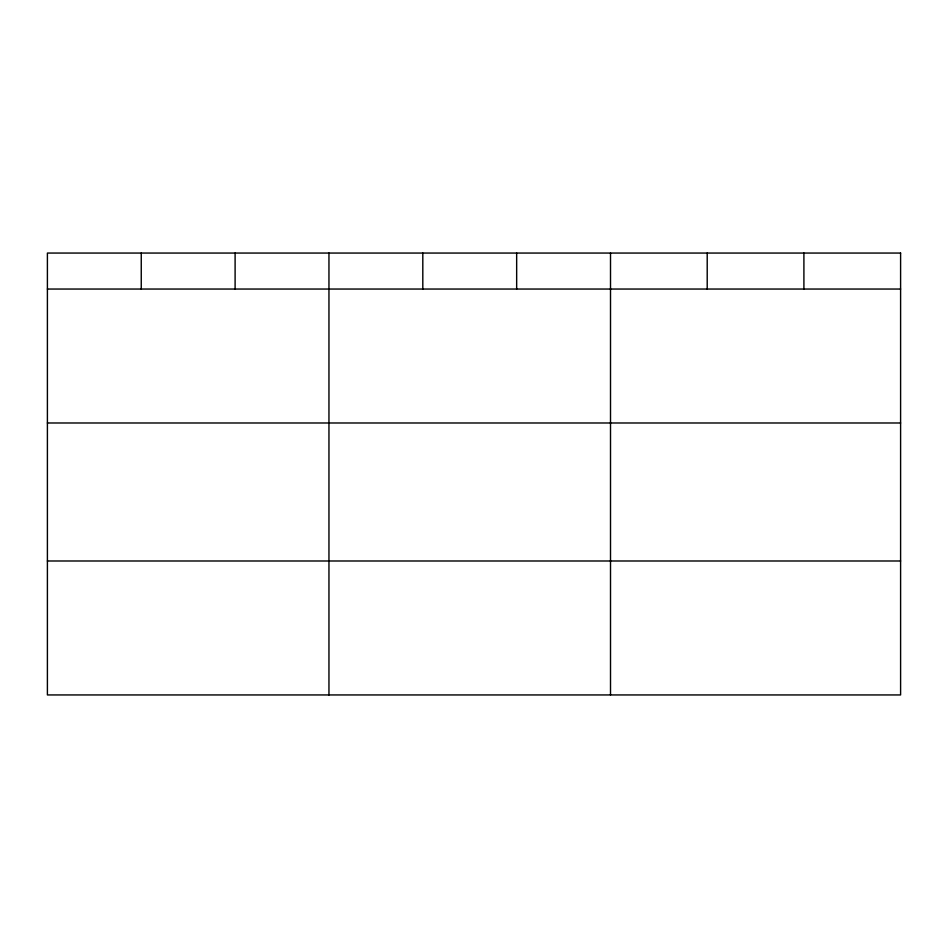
<?xml version="1.0" encoding="UTF-8"?>
<svg xmlns="http://www.w3.org/2000/svg" width="948" height="948" viewBox="0 0 948 948"><rect width="100%" height="100%" fill="white"/><g stroke="black" fill="none" stroke-linecap="round" stroke-linejoin="round"><path stroke-width="1.42" d="M47.4 289.045L900.6 289.045M47.4 422.986L900.6 422.986M47.4 560.991L900.6 560.991M803.904 253.057L803.904 289.045M707.208 253.057L707.208 289.045M610.512 253.057L610.512 694.943M516.66 253.057L516.66 289.045M422.808 253.057L422.808 289.045M328.956 253.057L328.956 694.943M235.104 253.057L235.104 289.045M141.252 253.057L141.252 289.045M900.6 253.057L47.4 253.057L47.4 694.943L900.6 694.943L900.6 253.057"/></g></svg>
